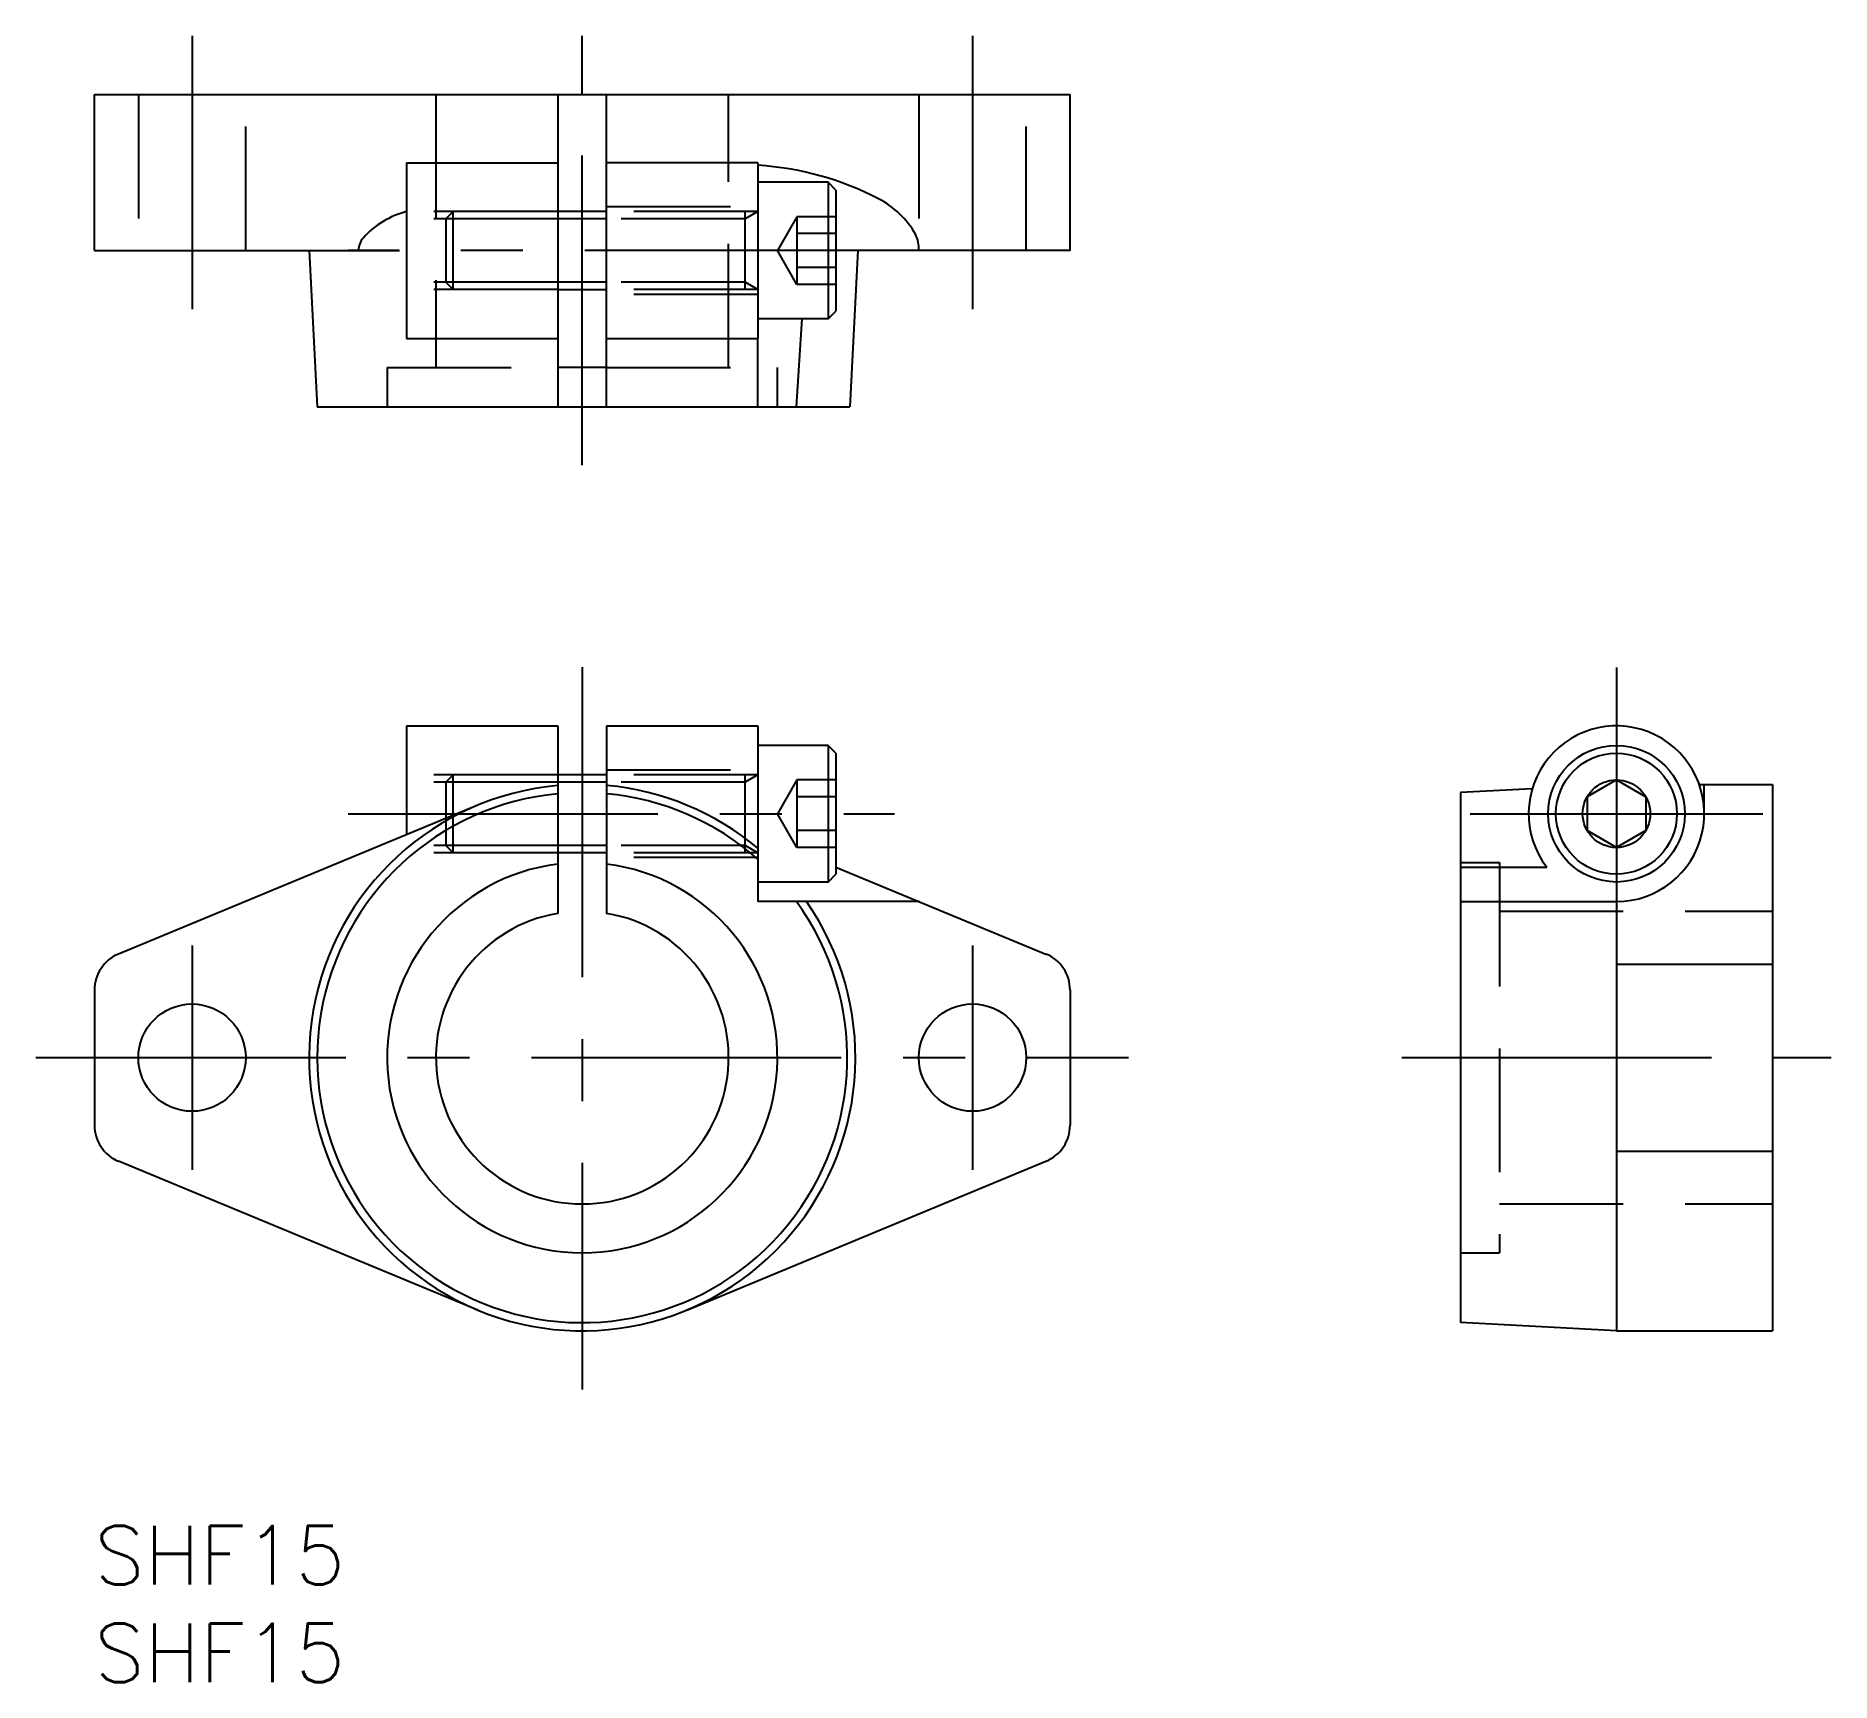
# Model space of a CAD drawing. Extents: x -3 to 89, y -8 to 76.4.
import ezdxf

# ---------------------------------------------------------------- set-up
doc = ezdxf.new("R2010")
doc.units = 0
doc.header["$LTSCALE"] = 0.5
doc.linetypes.add('CENTER', pattern=[50.8, 31.75, -6.35, 6.35, -6.35])
doc.linetypes.add('DASHED', pattern=[19.05, 12.7, -6.35])
for name, color, linetype in [('MSM_CENTER', 1, 'CENTER'), ('MSM_CONTINUOUS', 7, 'CONTINUOUS'), ('MSM_DASHED', 4, 'DASHED'), ('MSM_NARROW', 5, 'CONTINUOUS'), ('MSM_PART_NUMBER', 7, 'CONTINUOUS')]:
    doc.layers.add(name, color=color, linetype=linetype)
doc.styles.get("Standard").update_dxf_attribs({"font": 'txt.shx', "height": 3, "bigfont": 'bigfont.shx'})

# ---------------------------------------------------------------- blocks, each defined once
blk = doc.blocks.new('*U14')
at = {"layer": 'MSM_PART_NUMBER'}
blk.add_text('SHF15', height=3, dxfattribs=at).set_placement((0, -3))
blk = doc.blocks.new('*U15')
at = {"layer": 'MSM_PART_NUMBER'}
blk.add_text('SHF15', height=3, dxfattribs=at).set_placement((0, -8))

msp = doc.modelspace()

# ---------------------------------------------------------------- linework, layer by layer
at = {"layer": 'MSM_CENTER'}
for p, q in [((5, 76.359), (5, 62.359)), ((25, 54.359), (25, 76.359)), ((45, 76.359), (45, 62.359)), ((41, 65.359), (13, 65.359)), ((25, 44.003), (25, 6.996)), ((78, 44), (78, 28.506)), ((13, 36.5), (41, 36.5)), ((70.5, 36.5), (85.5, 36.5)), ((5, 29.75), (5, 18.25)), ((45, 29.75), (45, 18.25)), ((-3, 24), (53, 24)), ((67, 24), (89, 24))]:
    msp.add_line(p, q, dxfattribs=at)
at = {"layer": 'MSM_CONTINUOUS'}
for p, q in [((0, 73.359), (50, 73.359)), ((0, 65.359), (0, 73.359)), ((23.75, 73.359), (23.75, 57.359)), ((26.25, 57.359), (26.25, 73.359)), ((50, 65.359), (50, 73.359)), ((16, 69.859), (16, 60.859)), ((16, 69.859), (23.75, 69.859)), ((34, 69.859), (26.25, 69.859)), ((34, 69.859), (34, 60.859)), ((37.6, 68.859), (34, 68.859)), ((37.6, 68.859), (37.6, 61.859)), ((38, 68.459), (37.6, 68.859)), ((38, 68.459), (38, 62.259)), ((26.25, 67.359), (23.75, 67.359)), ((0, 65.359), (15.628, 65.359)), ((11, 65.359), (11.419, 57.359)), ((50, 65.359), (38, 65.359)), ((39.124, 65.359), (38.705, 57.359)), ((23.75, 63.359), (26.25, 63.359)), ((37.6, 61.859), (34, 61.859)), ((35.974, 57.359), (36.264, 61.859)), ((37.6, 61.859), (38, 62.259)), ((16, 60.859), (23.75, 60.859)), ((26.25, 60.859), (34, 60.859)), ((34, 57.359), (34, 60.859)), ((26.25, 59.359), (23.75, 59.359)), ((11.419, 57.359), (38.705, 57.359)), ((16, 41), (23.75, 41)), ((16, 41), (16, 35.426)), ((23.75, 41), (23.75, 31.395)), ((26.25, 41), (34, 41)), ((26.25, 41), (26.25, 31.395)), ((34, 41), (34, 32)), ((37.6, 40), (34, 40)), ((38, 39.6), (37.6, 40)), ((37.6, 40), (37.6, 33)), ((38, 39.6), (38, 33.4)), ((26.25, 38.5), (23.75, 38.5)), ((73.684, 37.774), (70, 37.581)), ((78, 38.232), (76.5, 37.366)), ((78, 38.232), (79.5, 37.366)), ((82.243, 38), (86, 38)), ((82.5, 36.5), (82.5, 38)), ((86, 38), (86, 10)), ((19.642, 36.934), (1.235, 29.31)), ((70, 37.581), (70, 10.419)), ((76.5, 37.366), (76.5, 35.634)), ((79.5, 37.366), (79.5, 35.634)), ((78, 34.768), (76.5, 35.634)), ((79.5, 35.634), (78, 34.768)), ((26.25, 34.5), (23.75, 34.5)), ((78, 34.5), (78, 10)), ((37.6, 33), (38, 33.4)), ((38, 33.769), (48.765, 29.31)), ((70, 33.769), (74.424, 33.769)), ((37.6, 33), (34, 33)), ((42.27, 32), (34, 32)), ((70, 32), (78, 32)), ((78, 28.798), (86, 28.798)), ((0, 27.462), (0, 20.538)), ((50, 27.462), (50, 20.538)), ((19.642, 11.066), (1.235, 18.69)), ((30.358, 11.066), (48.765, 18.69)), ((78, 19.202), (86, 19.202)), ((78, 10), (70, 10.419)), ((78, 10), (86, 10))]:
    msp.add_line(p, q, dxfattribs=at)
for centre, radius in [((78, 36.5), 3.5), ((78, 36.5), 3.1), ((78, 36.5), 1.732), ((5, 24), 2.75), ((45, 24), 2.75)]:
    msp.add_circle(centre, radius, dxfattribs=at)
for centre, radius, start, end in [((33.033, 54.259), 15.5, 62.56539, 86.42304), ((17.14, 62.978), 4.527, 104.58059, 137.89066), ((38.045, 63.885), 4.647, 29.83613, 62.7325), ((14.576, 65.323), 1.053, 139.04779, 178.04999), ((40.49, 65.432), 1.761, 357.62978, 25.76025), ((78, 36.5), 4.5, 270, 217.36946), ((25, 24), 14, 95.12251, 34.8499), ((25, 24), 14.004, 50.00966, 84.76666), ((25, 24), 13.581, 95.2811, 36.09101), ((25, 24), 13.581, 48.49363, 84.7189), ((25, 24), 10, 97.18076, 82.81924), ((25, 24), 7.5, 99.59407, 80.40593), ((2, 27.462), 2, 112.5, 180.00001), ((48, 27.462), 2, 0, 67.5), ((2, 20.538), 2, 179.99999, 247.49999), ((48, 20.538), 2, 292.5, 0)]:
    msp.add_arc(centre, radius, start, end, dxfattribs=at)
at = {"layer": 'MSM_DASHED'}
for p, q in [((2.25, 73.359), (2.25, 65.359)), ((7.75, 65.359), (7.75, 73.359)), ((17.5, 73.359), (17.5, 59.359)), ((32.5, 59.359), (32.5, 73.359)), ((42.25, 73.359), (42.25, 65.359)), ((47.75, 65.359), (47.75, 73.359)), ((23.75, 67.359), (16, 67.359)), ((18, 66.98), (18.379, 67.359)), ((18.379, 63.359), (18.379, 67.359)), ((26.25, 67.609), (34, 67.609)), ((34, 67.359), (26.25, 67.359)), ((33.344, 63.359), (33.344, 67.359)), ((34, 67.359), (33.344, 66.98)), ((23.75, 66.98), (16, 66.98)), ((18, 66.98), (18, 63.738)), ((33.344, 66.98), (26.25, 66.98)), ((36, 67.091), (35, 65.359)), ((36, 67.091), (36, 63.627)), ((38, 67.091), (36, 67.091)), ((36, 63.627), (35, 65.359)), ((38, 66.225), (36, 66.225)), ((38, 64.493), (36, 64.493)), ((23.75, 63.738), (16, 63.738)), ((18, 63.738), (18.379, 63.359)), ((33.344, 63.738), (26.25, 63.738)), ((34, 63.359), (33.344, 63.738)), ((38, 63.627), (36, 63.627)), ((23.75, 63.359), (16, 63.359)), ((34, 63.359), (26.25, 63.359)), ((34, 63.109), (26.25, 63.109)), ((15, 59.359), (15, 57.359)), ((15, 59.359), (23.75, 59.359)), ((26.25, 59.359), (35, 59.359)), ((35, 57.359), (35, 59.359)), ((26.25, 38.75), (34, 38.75)), ((23.75, 38.5), (16, 38.5)), ((23.75, 38.121), (16, 38.121)), ((18, 38.121), (18.379, 38.5)), ((18, 38.121), (18, 34.879)), ((18.379, 34.5), (18.379, 38.5)), ((34, 38.5), (26.25, 38.5)), ((33.344, 38.121), (26.25, 38.121)), ((33.344, 34.5), (33.344, 38.5)), ((34, 38.5), (33.344, 38.121)), ((36, 38.232), (35, 36.5)), ((36, 38.232), (36, 34.768)), ((38, 38.232), (36, 38.232)), ((38, 37.366), (36, 37.366)), ((36, 34.768), (35, 36.5)), ((38, 35.634), (36, 35.634)), ((23.75, 34.5), (15.74, 34.5)), ((23.75, 34.879), (16.188, 34.879)), ((18, 34.879), (18.379, 34.5)), ((33.344, 34.879), (26.25, 34.879)), ((34, 34.5), (26.25, 34.5)), ((34, 34.25), (26.25, 34.25)), ((34, 34.5), (33.344, 34.879)), ((38, 34.768), (36, 34.768)), ((70, 34), (72, 34)), ((72, 34), (72, 14)), ((72, 31.5), (86, 31.5)), ((72, 16.5), (86, 16.5)), ((70, 14), (72, 14))]:
    msp.add_line(p, q, dxfattribs=at)
at = {"layer": 'MSM_NARROW'}
for p, q in [((26.25, 66.98), (23.75, 66.98)), ((26.25, 63.738), (23.75, 63.738)), ((26.25, 38.121), (23.75, 38.121)), ((26.25, 34.879), (23.75, 34.879))]:
    msp.add_line(p, q, dxfattribs=at)

# ---------------------------------------------------------------- block references
at = {"layer": 'MSM_CONTINUOUS'}
for name in ['*U14', '*U15']:
    msp.add_blockref(name, (0, 0), dxfattribs=at)

doc.saveas('drawing.dxf')
